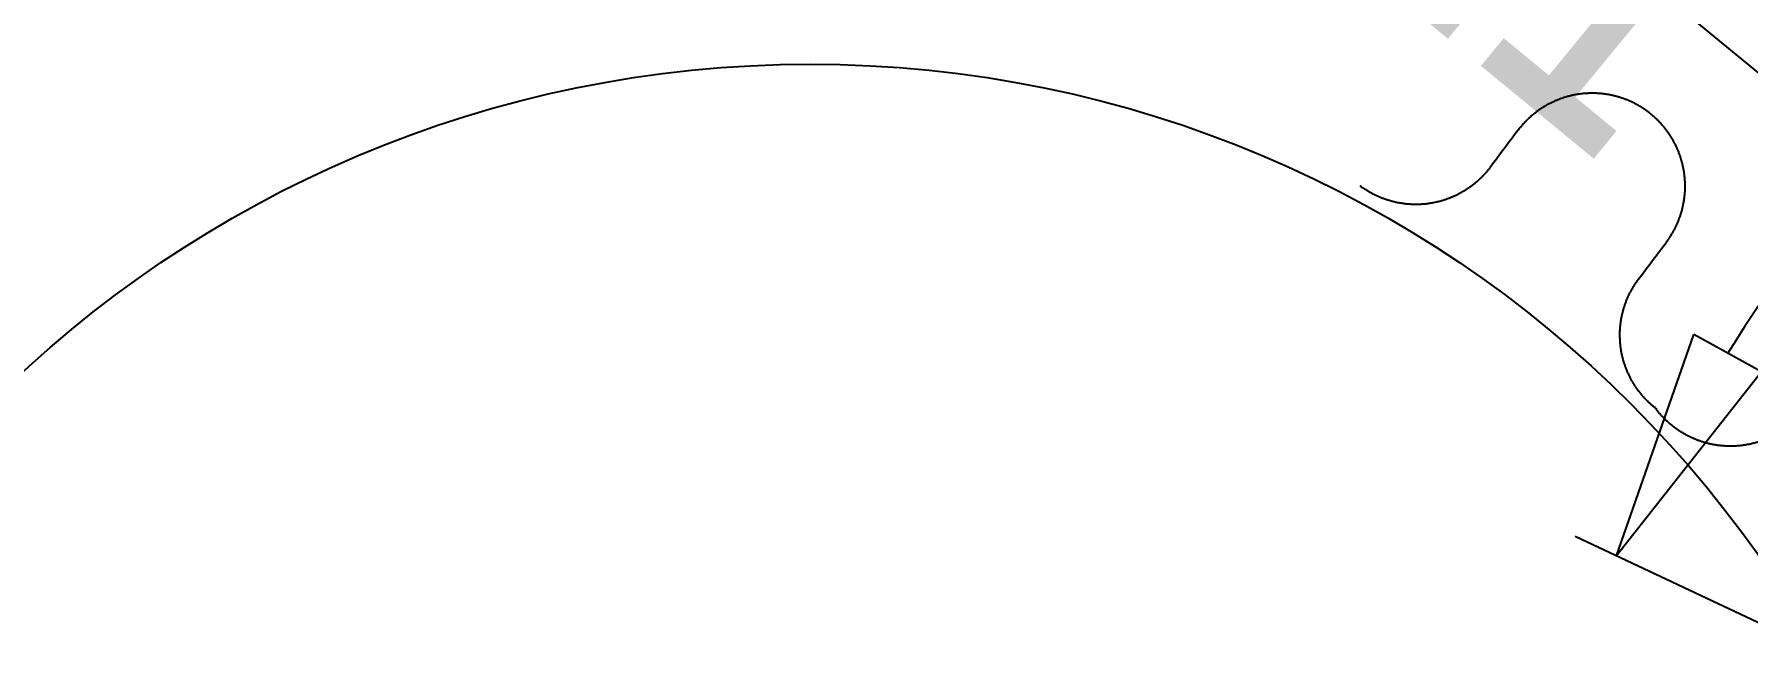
# Model space of a CAD drawing. Header units: inches. Extents: x -422 to 301, y 482 to 1125.
# Drawn here: x -61.91 to -47.09, y 818.69 to 824.02 of the extents above; entities that cross this region are included whole.
import ezdxf

# ---------------------------------------------------------------- set-up
doc = ezdxf.new("R2010")
doc.units = ezdxf.units.IN
doc.header["$LTSCALE"] = 1.21
doc.header["$MEASUREMENT"] = 0
doc.header["$PDMODE"] = 3
doc.header["$PDSIZE"] = 0.3125
doc.layers.get('0').update_dxf_attribs({"color": 5, "linetype": 'CONTINUOUS'})
doc.layers.get('Defpoints').update_dxf_attribs({"linetype": 'CONTINUOUS'})
doc.layers.add('剖面线层', color=2, linetype='CONTINUOUS', lineweight=25)
doc.styles.get("Standard").update_dxf_attribs({"font": 'txt', "width": 0.8})
doc.dimstyles.get("Standard").update_dxf_attribs({"dimtxt": 0.15625, "dimasz": 0.1875, "dimexe": 0.18, "dimexo": 0.0625, "dimgap": 0.09, "dimtad": 0, "dimtih": 1, "dimtoh": 1, "dimzin": 4, "dimdsep": 46, "dimtxsty": 'Standard', "dimblk": 'CLOSED', "dimblk1": 'CLOSED', "dimblk2": 'CLOSED', "dimcen": 0.09, "dimadec": 0, "dimazin": 0, "dimtp": 0.01, "dimtm": 0.01, "dimtfac": 1, "dimtofl": 0, "dimtmove": 0, "dimatfit": 3, "dimldrblk": 'CLOSED', "dimfxl": 1, "dimtolj": 1, "dimtzin": 4, "dimarcsym": 0})
picture_1 = doc.add_image_def('image1.jpg', size_in_pixel=(750, 1017))

# ---------------------------------------------------------------- blocks, each defined once
blk = doc.blocks.new('_ClosedBlank')
at = {"color": 0, "linetype": 'ByBlock', "lineweight": -2}
for p, q in [((-1, 0.1667), (0, 0)), ((-1, 0.1667), (-1, -0.1667)), ((0, 0), (-1, -0.1667))]:
    blk.add_line(p, q, dxfattribs=at)
blk = doc.blocks.new('*D35')
at = {"color": 0, "lineweight": -2, "transparency": 16777216}
for p, q in [((-47.689, 824.258), (-44.314, 821.482)), ((-33.46, 812.355), (-33.46, 812.751)), ((-33.658, 812.553), (-33.262, 812.553))]:
    blk.add_line(p, q, dxfattribs=at)
at = {"layer": 'Defpoints', "color": 0, "transparency": 16777216}
for p in [(-42.77, 820.212), (-24.151, 804.895)]:
    blk.add_point(p, dxfattribs=at)
at = {"color": 0, "lineweight": -2, "transparency": 16777216, "xscale": 2, "yscale": 2, "zscale": 2, "rotation": 320.558791969934}
blk.add_blockref('_ClosedBlank', (-42.77, 820.212), dxfattribs=at)
at = {"color": 0, "transparency": 16777216, "insert": (-51.775, 827.619), "char_height": 3, "attachment_point": 5, "rotation": 320.5588}
blk.add_mtext('\\A1;∅24.11', dxfattribs=at)
blk = doc.blocks.new('*D36')
at = {"color": 0, "lineweight": -2, "transparency": 16777216}
blk.add_line((-43.761, 817.41), (-48.582, 819.683), dxfattribs=at)
for start, end in [(97.0253, 112.1797), (132.5775, 147.732)]:
    blk.add_arc((-33.46, 812.553), 16.322, start, end, dxfattribs=at)
at = {"layer": 'Defpoints', "color": 0, "transparency": 16777216}
for p in [(-33.46, 831.082), (-39.465, 827.73), (-43.637, 817.351), (-33.46, 812.553), (-33.46, 812.553)]:
    blk.add_point(p, dxfattribs=at)
at = {"color": 0, "lineweight": -2, "transparency": 16777216, "xscale": 2, "yscale": 2, "zscale": 2}
for p, rotation in [((-33.46, 828.875), 3.512627299331547), ((-48.224, 819.514), 241.2446110549045)]:
    blk.add_blockref('_ClosedBlank', p, dxfattribs=dict(at, rotation=rotation))
at = {"color": 0, "transparency": 16777216, "insert": (-42.201, 826.337), "char_height": 3, "attachment_point": 5, "rotation": 32.3786}
blk.add_mtext('\\A1;65°', dxfattribs=at)

msp = doc.modelspace()

# ---------------------------------------------------------------- linework, layer by layer
at = {"layer": '剖面线层', "color": 1, "linetype": 'Continuous', "lineweight": 25}
for p, q in [((-50.42, 822.698), (-50.431, 822.706)), ((-49.657, 822.612), (-49.67, 822.606)), ((-48.191, 821.493), (-48.19, 821.507)), ((-48.19, 821.507), (-48.189, 821.51)), ((-47.886, 820.792), (-47.888, 820.793))]:
    msp.add_line(p, q, dxfattribs=at)
at = {"layer": '剖面线层', "color": 1, "linetype": 'Continuous', "lineweight": 25, "flags": 128}
msp.add_lwpolyline([(-49.632, 822.623), (-49.641, 822.618), (-49.642, 822.618), (-49.644, 822.617), (-49.644, 822.617)], dxfattribs=at)
at = {"layer": '剖面线层', "color": 1}
msp.add_circle((-55.197, 813.721), 10.045, dxfattribs=at)
at = {"layer": '剖面线层', "color": 1, "linetype": 'Continuous', "lineweight": 25}
for points, knots in [([(-48.188, 821.521), (-48.188, 821.522), (-48.187, 821.527), (-48.186, 821.536), (-48.184, 821.549), (-48.182, 821.563), (-48.179, 821.577), (-48.177, 821.59), (-48.173, 821.604), (-48.17, 821.618), (-48.167, 821.631), (-48.163, 821.645), (-48.159, 821.658), (-48.155, 821.672), (-48.15, 821.685), (-48.146, 821.698), (-48.141, 821.711), (-48.136, 821.724), (-48.13, 821.737), (-48.125, 821.75), (-48.119, 821.763), (-48.113, 821.776), (-48.107, 821.788), (-48.1, 821.801), (-48.093, 821.813), (-48.087, 821.825), (-48.079, 821.837), (-48.072, 821.849), (-48.065, 821.861), (-48.057, 821.873), (-48.049, 821.884), (-48.041, 821.896), (-47.955, 822.011), (-47.868, 822.125), (-47.783, 822.239), (-47.774, 822.251), (-47.767, 822.262), (-47.759, 822.274), (-47.751, 822.286), (-47.744, 822.298), (-47.737, 822.31), (-47.73, 822.322), (-47.723, 822.335), (-47.717, 822.347), (-47.71, 822.36), (-47.704, 822.372), (-47.699, 822.385), (-47.693, 822.398), (-47.688, 822.411), (-47.683, 822.424), (-47.678, 822.437), (-47.673, 822.45), (-47.669, 822.464), (-47.664, 822.477), (-47.66, 822.49), (-47.657, 822.504), (-47.653, 822.518), (-47.65, 822.531), (-47.647, 822.545), (-47.644, 822.559), (-47.642, 822.572), (-47.639, 822.586), (-47.637, 822.6), (-47.635, 822.614), (-47.634, 822.628), (-47.632, 822.642), (-47.631, 822.656), (-47.63, 822.67), (-47.63, 822.684), (-47.63, 822.698), (-47.629, 822.712), (-47.63, 822.726), (-47.63, 822.74), (-47.631, 822.754), (-47.631, 822.768), (-47.633, 822.782), (-47.634, 822.796), (-47.635, 822.81), (-47.637, 822.824), (-47.639, 822.838), (-47.642, 822.852), (-47.644, 822.865), (-47.647, 822.879), (-47.65, 822.893), (-47.653, 822.906), (-47.657, 822.92), (-47.661, 822.933), (-47.665, 822.947), (-47.669, 822.96), (-47.673, 822.974), (-47.678, 822.987), (-47.683, 823), (-47.688, 823.013), (-47.694, 823.026), (-47.699, 823.039), (-47.705, 823.052), (-47.711, 823.064), (-47.717, 823.077), (-47.724, 823.089), (-47.73, 823.102), (-47.737, 823.114), (-47.744, 823.126), (-47.752, 823.138), (-47.759, 823.15), (-47.767, 823.161), (-47.775, 823.173), (-47.783, 823.184), (-47.792, 823.196), (-47.8, 823.207), (-47.809, 823.218), (-47.818, 823.228), (-47.827, 823.239), (-47.836, 823.25), (-47.846, 823.26), (-47.855, 823.27), (-47.865, 823.28), (-47.875, 823.29), (-47.885, 823.3), (-47.896, 823.309), (-47.906, 823.318), (-47.917, 823.327), (-47.928, 823.336), (-47.939, 823.345), (-47.95, 823.354), (-47.961, 823.362), (-47.973, 823.37), (-47.984, 823.378), (-47.996, 823.386), (-48.008, 823.393), (-48.02, 823.401), (-48.032, 823.408), (-48.044, 823.415), (-48.056, 823.421), (-48.069, 823.428), (-48.081, 823.434), (-48.094, 823.44), (-48.107, 823.446), (-48.12, 823.451), (-48.133, 823.457), (-48.146, 823.462), (-48.159, 823.467), (-48.172, 823.471), (-48.185, 823.476), (-48.199, 823.48), (-48.212, 823.484), (-48.226, 823.488), (-48.239, 823.491), (-48.253, 823.494), (-48.267, 823.498), (-48.28, 823.5), (-48.294, 823.503), (-48.308, 823.505), (-48.322, 823.507), (-48.336, 823.509), (-48.35, 823.511), (-48.364, 823.512), (-48.378, 823.513), (-48.392, 823.514), (-48.406, 823.515), (-48.42, 823.515), (-48.434, 823.515), (-48.448, 823.515), (-48.462, 823.514), (-48.476, 823.514), (-48.49, 823.513), (-48.504, 823.512), (-48.518, 823.511), (-48.532, 823.509), (-48.546, 823.507), (-48.559, 823.505), (-48.573, 823.503), (-48.587, 823.5), (-48.601, 823.497), (-48.614, 823.494), (-48.628, 823.491), (-48.642, 823.487), (-48.655, 823.484), (-48.669, 823.48), (-48.682, 823.475), (-48.695, 823.471), (-48.709, 823.466), (-48.722, 823.461), (-48.735, 823.456), (-48.748, 823.451), (-48.761, 823.445), (-48.773, 823.439), (-48.786, 823.433), (-48.799, 823.427), (-48.811, 823.421), (-48.823, 823.414), (-48.835, 823.407), (-48.848, 823.4), (-48.859, 823.393), (-48.871, 823.385), (-48.883, 823.377), (-48.895, 823.369), (-48.906, 823.361), (-48.917, 823.353), (-48.928, 823.344), (-48.939, 823.335), (-48.95, 823.327), (-48.961, 823.317), (-48.971, 823.308), (-48.982, 823.299), (-48.992, 823.289), (-49.002, 823.279), (-49.012, 823.269), (-49.021, 823.259), (-49.031, 823.249), (-49.04, 823.238), (-49.049, 823.227), (-49.058, 823.217), (-49.067, 823.206), (-49.153, 823.092), (-49.239, 822.977), (-49.325, 822.862), (-49.334, 822.851), (-49.343, 822.84), (-49.352, 822.83), (-49.361, 822.819), (-49.371, 822.809), (-49.38, 822.799), (-49.39, 822.789), (-49.4, 822.779), (-49.411, 822.769), (-49.421, 822.76), (-49.431, 822.75), (-49.442, 822.741), (-49.453, 822.732), (-49.464, 822.724), (-49.475, 822.715), (-49.486, 822.707), (-49.498, 822.699), (-49.509, 822.691), (-49.521, 822.683), (-49.533, 822.675), (-49.545, 822.668), (-49.557, 822.661), (-49.569, 822.654), (-49.581, 822.647), (-49.594, 822.641), (-49.606, 822.634), (-49.619, 822.628), (-49.627, 822.625), (-49.632, 822.623)], [0, 0, 0, 0, 0.000671, 0.003373, 0.006744, 0.010124, 0.013503, 0.01688, 0.020244, 0.023623, 0.027004, 0.030373, 0.033748, 0.037127, 0.040498, 0.043878, 0.047251, 0.05062, 0.053999, 0.057389, 0.060753, 0.064139, 0.067502, 0.070879, 0.074245, 0.077627, 0.081, 0.084382, 0.087757, 0.091134, 0.094507, 0.097875, 0.101258, 0.197937, 0.201321, 0.204689, 0.208062, 0.211431, 0.214814, 0.218196, 0.221569, 0.224942, 0.228317, 0.231695, 0.235057, 0.238434, 0.241808, 0.245187, 0.248566, 0.251947, 0.255308, 0.2587, 0.262058, 0.265438, 0.268825, 0.272182, 0.275563, 0.278941, 0.282319, 0.285683, 0.289061, 0.292442, 0.295811, 0.299186, 0.302566, 0.305936, 0.309317, 0.312689, 0.316059, 0.319438, 0.322811, 0.326192, 0.329561, 0.332941, 0.336318, 0.339684, 0.343066, 0.346439, 0.349821, 0.353179, 0.356574, 0.359946, 0.363314, 0.366698, 0.370061, 0.373449, 0.376813, 0.380184, 0.383571, 0.386948, 0.390311, 0.393694, 0.397069, 0.400434, 0.403807, 0.40719, 0.410562, 0.413949, 0.41731, 0.420686, 0.424056, 0.427444, 0.43081, 0.434194, 0.437559, 0.440944, 0.444312, 0.447682, 0.451058, 0.454439, 0.457826, 0.461198, 0.464562, 0.467935, 0.471318, 0.474693, 0.478058, 0.481439, 0.484816, 0.488185, 0.491574, 0.494938, 0.498307, 0.50169, 0.505073, 0.508442, 0.511814, 0.515191, 0.518566, 0.521948, 0.525321, 0.528703, 0.532069, 0.535446, 0.538809, 0.542195, 0.545559, 0.548949, 0.552328, 0.555698, 0.55907, 0.562435, 0.56582, 0.5692, 0.57256, 0.575944, 0.579312, 0.58269, 0.586067, 0.589431, 0.59281, 0.596191, 0.59956, 0.602935, 0.606315, 0.609685, 0.613065, 0.616438, 0.619807, 0.623187, 0.626576, 0.62994, 0.633316, 0.636689, 0.640066, 0.643432, 0.646814, 0.650187, 0.653569, 0.656944, 0.660321, 0.663693, 0.667062, 0.670445, 0.673809, 0.677191, 0.680561, 0.683945, 0.687318, 0.690695, 0.694077, 0.697441, 0.700816, 0.7042, 0.707573, 0.710934, 0.714308, 0.717695, 0.721057, 0.724431, 0.727822, 0.73119, 0.734575, 0.73794, 0.741324, 0.74469, 0.748058, 0.751449, 0.754823, 0.758185, 0.761572, 0.764946, 0.768307, 0.7717, 0.775064, 0.778439, 0.781822, 0.785185, 0.788562, 0.791936, 0.79532, 0.798689, 0.802071, 0.805435, 0.902132, 0.905502, 0.908884, 0.912248, 0.915637, 0.919011, 0.922383, 0.925746, 0.929133, 0.932509, 0.935869, 0.939261, 0.942625, 0.946, 0.949387, 0.952747, 0.956122, 0.959513, 0.96288, 0.966247, 0.969631, 0.972995, 0.976381, 0.979748, 0.98312, 0.986495, 0.989874, 0.993261, 0.996636, 1, 1, 1, 1]), ([(-50.431, 822.706), (-50.432, 822.707), (-50.435, 822.709), (-50.439, 822.712), (-50.442, 822.714)], [0, 0, 0, 0, 0.201756, 1, 1, 1, 1]), ([(-49.67, 822.606), (-49.675, 822.605), (-49.684, 822.602), (-49.697, 822.597), (-49.71, 822.592), (-49.723, 822.588), (-49.737, 822.584), (-49.75, 822.58), (-49.764, 822.577), (-49.778, 822.574), (-49.791, 822.571), (-49.805, 822.568), (-49.819, 822.565), (-49.833, 822.563), (-49.847, 822.561), (-49.86, 822.559), (-49.874, 822.557), (-49.888, 822.556), (-49.902, 822.555), (-49.916, 822.554), (-49.93, 822.553), (-49.944, 822.553), (-49.958, 822.553), (-49.972, 822.553), (-49.986, 822.553), (-50, 822.554), (-50.014, 822.555), (-50.028, 822.556), (-50.042, 822.557), (-50.056, 822.559), (-50.07, 822.561), (-50.084, 822.563), (-50.098, 822.565), (-50.112, 822.567), (-50.125, 822.57), (-50.139, 822.573), (-50.153, 822.577), (-50.166, 822.58), (-50.18, 822.584), (-50.193, 822.588), (-50.207, 822.592), (-50.22, 822.596), (-50.233, 822.601), (-50.246, 822.606), (-50.26, 822.611), (-50.272, 822.617), (-50.285, 822.622), (-50.298, 822.628), (-50.311, 822.634), (-50.323, 822.64), (-50.336, 822.647), (-50.348, 822.653), (-50.36, 822.66), (-50.372, 822.667), (-50.384, 822.675), (-50.396, 822.682), (-50.408, 822.69), (-50.416, 822.695), (-50.42, 822.698)], [0, 0, 0, 0, 0.017822, 0.035713, 0.053554, 0.071402, 0.089335, 0.107132, 0.125023, 0.142855, 0.160756, 0.178577, 0.196418, 0.214245, 0.232102, 0.25004, 0.267884, 0.285729, 0.303538, 0.321405, 0.339249, 0.357112, 0.374963, 0.39284, 0.410718, 0.428546, 0.446389, 0.464273, 0.482105, 0.499986, 0.517763, 0.535665, 0.553551, 0.571353, 0.589295, 0.607092, 0.624968, 0.642779, 0.660681, 0.678536, 0.696338, 0.71425, 0.732052, 0.749978, 0.767805, 0.785684, 0.803532, 0.821328, 0.839244, 0.857125, 0.874903, 0.892802, 0.910694, 0.928538, 0.94634, 0.964197, 0.982064, 1, 1, 1, 1]), ([(-49.644, 822.617), (-49.644, 822.617), (-49.648, 822.616), (-49.652, 822.614), (-49.657, 822.612), (-49.657, 822.612)], [0, 0, 0, 0, 0.038611, 0.810082, 1, 1, 1, 1]), ([(-47.896, 820.805), (-47.897, 820.804), (-47.901, 820.8), (-47.908, 820.811), (-47.917, 820.816), (-47.928, 820.827), (-47.938, 820.836), (-47.948, 820.845), (-47.958, 820.855), (-47.968, 820.865), (-47.978, 820.875), (-47.987, 820.886), (-47.996, 820.896), (-48.006, 820.907), (-48.014, 820.918), (-48.023, 820.929), (-48.032, 820.94), (-48.04, 820.951), (-48.048, 820.963), (-48.056, 820.974), (-48.064, 820.986), (-48.072, 820.998), (-48.079, 821.01), (-48.086, 821.022), (-48.093, 821.034), (-48.1, 821.046), (-48.106, 821.059), (-48.112, 821.071), (-48.118, 821.084), (-48.124, 821.097), (-48.13, 821.109), (-48.135, 821.122), (-48.14, 821.135), (-48.145, 821.149), (-48.15, 821.162), (-48.154, 821.175), (-48.159, 821.188), (-48.163, 821.202), (-48.166, 821.215), (-48.17, 821.229), (-48.173, 821.243), (-48.176, 821.256), (-48.179, 821.27), (-48.182, 821.284), (-48.184, 821.298), (-48.186, 821.312), (-48.188, 821.325), (-48.189, 821.339), (-48.191, 821.353), (-48.192, 821.367), (-48.193, 821.381), (-48.193, 821.395), (-48.194, 821.409), (-48.194, 821.423), (-48.194, 821.437), (-48.194, 821.451), (-48.193, 821.465), (-48.192, 821.479), (-48.191, 821.489), (-48.191, 821.493)], [0, 0, 0, 0, 0.005737, 0.017231, 0.035079, 0.053011, 0.07089, 0.088694, 0.106628, 0.124478, 0.142289, 0.160248, 0.178057, 0.195925, 0.213845, 0.231642, 0.249514, 0.26746, 0.285293, 0.303114, 0.321031, 0.338846, 0.35677, 0.374603, 0.392446, 0.410318, 0.428217, 0.446137, 0.464005, 0.481814, 0.499672, 0.517584, 0.535434, 0.553268, 0.571172, 0.589051, 0.606884, 0.624829, 0.642639, 0.660575, 0.678385, 0.696299, 0.714132, 0.731985, 0.749825, 0.767737, 0.785643, 0.803499, 0.821357, 0.839227, 0.857107, 0.874912, 0.892787, 0.910651, 0.928596, 0.946429, 0.964329, 0.982185, 1, 1, 1, 1]), ([(-48.189, 821.51), (-48.189, 821.514), (-48.188, 821.522), (-48.188, 821.522), (-48.188, 821.521)], [0, 0, 0, 0, 0.47142, 1, 1, 1, 1]), ([(-46.108, 818.999), (-46.106, 819.003), (-46.102, 819.011), (-46.095, 819.024), (-46.088, 819.036), (-46.081, 819.048), (-46.074, 819.06), (-46.066, 819.072), (-46.059, 819.084), (-46.051, 819.095), (-46.042, 819.106), (-46.034, 819.118), (-46.026, 819.129), (-46.017, 819.14), (-46.008, 819.151), (-45.999, 819.161), (-45.99, 819.172), (-45.98, 819.182), (-45.97, 819.192), (-45.961, 819.202), (-45.951, 819.212), (-45.94, 819.222), (-45.93, 819.231), (-45.92, 819.241), (-45.909, 819.25), (-45.898, 819.259), (-45.887, 819.268), (-45.876, 819.276), (-45.865, 819.284), (-45.748, 819.368), (-45.629, 819.448), (-45.513, 819.531), (-45.502, 819.54), (-45.491, 819.548), (-45.48, 819.557), (-45.469, 819.566), (-45.458, 819.575), (-45.448, 819.584), (-45.437, 819.594), (-45.427, 819.604), (-45.417, 819.613), (-45.407, 819.623), (-45.398, 819.634), (-45.388, 819.644), (-45.379, 819.654), (-45.37, 819.665), (-45.361, 819.676), (-45.352, 819.687), (-45.344, 819.698), (-45.335, 819.709), (-45.327, 819.721), (-45.319, 819.732), (-45.311, 819.744), (-45.304, 819.756), (-45.297, 819.768), (-45.29, 819.78), (-45.283, 819.792), (-45.276, 819.804), (-45.269, 819.817), (-45.263, 819.829), (-45.257, 819.842), (-45.251, 819.855), (-45.246, 819.868), (-45.24, 819.881), (-45.235, 819.894), (-45.23, 819.907), (-45.226, 819.92), (-45.221, 819.933), (-45.217, 819.947), (-45.213, 819.96), (-45.209, 819.974), (-45.206, 819.987), (-45.203, 820.001), (-45.2, 820.015), (-45.197, 820.028), (-45.194, 820.042), (-45.192, 820.056), (-45.19, 820.07), (-45.188, 820.084), (-45.187, 820.098), (-45.185, 820.112), (-45.184, 820.126), (-45.183, 820.14), (-45.183, 820.154), (-45.182, 820.168), (-45.182, 820.182), (-45.182, 820.196), (-45.183, 820.21), (-45.183, 820.224), (-45.184, 820.238), (-45.185, 820.252), (-45.187, 820.266), (-45.188, 820.28), (-45.19, 820.294), (-45.192, 820.308), (-45.194, 820.321), (-45.197, 820.335), (-45.2, 820.349), (-45.203, 820.363), (-45.206, 820.376), (-45.21, 820.39), (-45.213, 820.403), (-45.218, 820.417), (-45.222, 820.43), (-45.226, 820.443), (-45.231, 820.457), (-45.236, 820.47), (-45.241, 820.483), (-45.246, 820.496), (-45.252, 820.509), (-45.258, 820.521), (-45.264, 820.534), (-45.27, 820.547), (-45.276, 820.559), (-45.283, 820.571), (-45.29, 820.584), (-45.297, 820.596), (-45.305, 820.608), (-45.312, 820.619), (-45.32, 820.631), (-45.328, 820.643), (-45.336, 820.654), (-45.344, 820.665), (-45.353, 820.676), (-45.362, 820.687), (-45.371, 820.698), (-45.38, 820.709), (-45.389, 820.719), (-45.398, 820.73), (-45.408, 820.74), (-45.418, 820.75), (-45.428, 820.76), (-45.438, 820.769), (-45.449, 820.779), (-45.459, 820.788), (-45.47, 820.797), (-45.481, 820.806), (-45.492, 820.815), (-45.503, 820.823), (-45.514, 820.832), (-45.525, 820.84), (-45.537, 820.848), (-45.549, 820.856), (-45.56, 820.863), (-45.572, 820.87), (-45.585, 820.878), (-45.597, 820.884), (-45.609, 820.891), (-45.622, 820.898), (-45.634, 820.904), (-45.647, 820.91), (-45.66, 820.916), (-45.672, 820.921), (-45.685, 820.927), (-45.698, 820.932), (-45.712, 820.937), (-45.725, 820.941), (-45.738, 820.946), (-45.751, 820.95), (-45.765, 820.954), (-45.778, 820.958), (-45.792, 820.961), (-45.806, 820.964), (-45.819, 820.967), (-45.833, 820.97), (-45.847, 820.973), (-45.861, 820.975), (-45.875, 820.977), (-45.889, 820.979), (-45.902, 820.981), (-45.916, 820.982), (-45.93, 820.983), (-45.944, 820.984), (-45.958, 820.984), (-45.972, 820.985), (-45.986, 820.985), (-46.001, 820.985), (-46.015, 820.984), (-46.029, 820.984), (-46.043, 820.983), (-46.057, 820.982), (-46.07, 820.98), (-46.084, 820.979), (-46.098, 820.977), (-46.112, 820.975), (-46.126, 820.973), (-46.14, 820.97), (-46.154, 820.967), (-46.167, 820.964), (-46.181, 820.961), (-46.194, 820.957), (-46.208, 820.954), (-46.221, 820.95), (-46.235, 820.945), (-46.248, 820.941), (-46.261, 820.936), (-46.274, 820.931), (-46.287, 820.926), (-46.3, 820.921), (-46.313, 820.915), (-46.326, 820.909), (-46.339, 820.903), (-46.351, 820.897), (-46.364, 820.89), (-46.376, 820.884), (-46.388, 820.877), (-46.4, 820.87), (-46.412, 820.862), (-46.424, 820.855), (-46.436, 820.847), (-46.554, 820.766), (-46.67, 820.681), (-46.788, 820.6), (-46.799, 820.593), (-46.811, 820.585), (-46.823, 820.578), (-46.835, 820.571), (-46.848, 820.564), (-46.86, 820.557), (-46.872, 820.551), (-46.885, 820.544), (-46.898, 820.538), (-46.91, 820.532), (-46.923, 820.527), (-46.936, 820.521), (-46.949, 820.516), (-46.962, 820.511), (-46.975, 820.507), (-46.989, 820.502), (-47.002, 820.498), (-47.016, 820.494), (-47.029, 820.49), (-47.043, 820.487), (-47.056, 820.483), (-47.07, 820.48), (-47.084, 820.478), (-47.098, 820.475), (-47.111, 820.473), (-47.125, 820.471), (-47.139, 820.469), (-47.152, 820.467), (-47.161, 820.466), (-47.167, 820.466), (-47.173, 820.465), (-47.182, 820.465), (-47.195, 820.464), (-47.209, 820.463), (-47.223, 820.463), (-47.237, 820.463), (-47.251, 820.463), (-47.265, 820.463), (-47.279, 820.464), (-47.293, 820.465), (-47.307, 820.466), (-47.321, 820.467), (-47.335, 820.469), (-47.349, 820.47), (-47.363, 820.472), (-47.377, 820.475), (-47.39, 820.477), (-47.404, 820.48), (-47.418, 820.483), (-47.432, 820.486), (-47.445, 820.49), (-47.459, 820.494), (-47.472, 820.498), (-47.486, 820.502), (-47.499, 820.506), (-47.512, 820.511), (-47.525, 820.516), (-47.538, 820.521), (-47.551, 820.526), (-47.564, 820.532), (-47.577, 820.538), (-47.589, 820.544), (-47.602, 820.55), (-47.614, 820.556), (-47.627, 820.563), (-47.639, 820.57), (-47.651, 820.577), (-47.663, 820.584), (-47.675, 820.592), (-47.687, 820.6), (-47.698, 820.608), (-47.71, 820.616), (-47.721, 820.624), (-47.732, 820.633), (-47.743, 820.641), (-47.754, 820.65), (-47.765, 820.659), (-47.775, 820.669), (-47.785, 820.678), (-47.796, 820.688), (-47.806, 820.698), (-47.815, 820.708), (-47.825, 820.718), (-47.835, 820.728), (-47.844, 820.739), (-47.853, 820.749), (-47.862, 820.76), (-47.868, 820.77), (-47.878, 820.777), (-47.875, 820.781), (-47.873, 820.782)], [0, 0, 0, 0, 0.002833, 0.005656, 0.008492, 0.011321, 0.014158, 0.016974, 0.019807, 0.022644, 0.025469, 0.028313, 0.031134, 0.033971, 0.036797, 0.03962, 0.042465, 0.045297, 0.048114, 0.050955, 0.053786, 0.056608, 0.059434, 0.062272, 0.065103, 0.067927, 0.070763, 0.073593, 0.076421, 0.079262, 0.160359, 0.163184, 0.166011, 0.168843, 0.171678, 0.174501, 0.177332, 0.180169, 0.182998, 0.185836, 0.188664, 0.191489, 0.194325, 0.197158, 0.199983, 0.20281, 0.205647, 0.208473, 0.21131, 0.214133, 0.216973, 0.219802, 0.222628, 0.225465, 0.228287, 0.231131, 0.233946, 0.236791, 0.239623, 0.242444, 0.245276, 0.248106, 0.250949, 0.253761, 0.256609, 0.259438, 0.262261, 0.26509, 0.267925, 0.270754, 0.273581, 0.276417, 0.27925, 0.282083, 0.284904, 0.287738, 0.290574, 0.2934, 0.29623, 0.299065, 0.301892, 0.304727, 0.307556, 0.310382, 0.313217, 0.316051, 0.318881, 0.321712, 0.324541, 0.327374, 0.330197, 0.333034, 0.335863, 0.338699, 0.34153, 0.344363, 0.347191, 0.350016, 0.352854, 0.355676, 0.358512, 0.361339, 0.364177, 0.367006, 0.369839, 0.372656, 0.375497, 0.378328, 0.381149, 0.383995, 0.386814, 0.389644, 0.392485, 0.395304, 0.398135, 0.400979, 0.403804, 0.406627, 0.409465, 0.412288, 0.415127, 0.417952, 0.42078, 0.42361, 0.426445, 0.429286, 0.432117, 0.434936, 0.437765, 0.440602, 0.443433, 0.446259, 0.449091, 0.451924, 0.454753, 0.457592, 0.460418, 0.463254, 0.466076, 0.468914, 0.471739, 0.474567, 0.4774, 0.480231, 0.483068, 0.485896, 0.488733, 0.491556, 0.494389, 0.497218, 0.50005, 0.50288, 0.505714, 0.508548, 0.511374, 0.514203, 0.517038, 0.519865, 0.5227, 0.52553, 0.528356, 0.531192, 0.534026, 0.536847, 0.53968, 0.542502, 0.545338, 0.548176, 0.550994, 0.553829, 0.556669, 0.559491, 0.56232, 0.565159, 0.56798, 0.570823, 0.573645, 0.576485, 0.579305, 0.582138, 0.584976, 0.587798, 0.590641, 0.593463, 0.596294, 0.599127, 0.601955, 0.604795, 0.607618, 0.610455, 0.613276, 0.616118, 0.618945, 0.62177, 0.624603, 0.627439, 0.630261, 0.633092, 0.63593, 0.638759, 0.641596, 0.644425, 0.647249, 0.650085, 0.652916, 0.655743, 0.658568, 0.661407, 0.66423, 0.667068, 0.669891, 0.750989, 0.753828, 0.756651, 0.759489, 0.762312, 0.765153, 0.767981, 0.770811, 0.773647, 0.776471, 0.779302, 0.782137, 0.784966, 0.787788, 0.790619, 0.79346, 0.796277, 0.799109, 0.801954, 0.804777, 0.807604, 0.81044, 0.813261, 0.816099, 0.818925, 0.821768, 0.824601, 0.827417, 0.830253, 0.833082, 0.835353, 0.835919, 0.836485, 0.838742, 0.841575, 0.844418, 0.847236, 0.850079, 0.8529, 0.855734, 0.858561, 0.861389, 0.864224, 0.867051, 0.869886, 0.872717, 0.875555, 0.878378, 0.881212, 0.884034, 0.886878, 0.8897, 0.892536, 0.895363, 0.898192, 0.901027, 0.903856, 0.906689, 0.909508, 0.912343, 0.915178, 0.918012, 0.920842, 0.923673, 0.926494, 0.929327, 0.932172, 0.934987, 0.93783, 0.940652, 0.94349, 0.946316, 0.949144, 0.951985, 0.954807, 0.957644, 0.96047, 0.963307, 0.966135, 0.96896, 0.971792, 0.974629, 0.977454, 0.980282, 0.983119, 0.985948, 0.988786, 0.991617, 0.994439, 0.997275, 0.999081, 1, 1, 1, 1]), ([(-47.888, 820.793), (-47.888, 820.794), (-47.891, 820.798), (-47.893, 820.802), (-47.896, 820.805)], [0, 0, 0, 0, 0.201065, 1, 1, 1, 1]), ([(-47.873, 820.782), (-47.874, 820.782), (-47.878, 820.785), (-47.882, 820.789), (-47.886, 820.791), (-47.886, 820.792)], [0, 0, 0, 0, 0.17429, 0.863435, 1, 1, 1, 1]), ([(-47.167, 820.466), (-47.171, 820.465), (-47.175, 820.465), (-47.18, 820.465), (-47.181, 820.465)], [0, 0, 0, 0, 0.801909, 1, 1, 1, 1])]:
    msp.add_open_spline(points, degree=3, knots=knots, dxfattribs=at)

# ---------------------------------------------------------------- dimensions: what is measured, and where the dimension line sits
dim = msp.add_diameter_dim_2p(p1=(-24.151, 804.895), p2=(-42.77, 820.212), dimstyle='Standard', override={"dimtxt": 3, "dimasz": 2, "dimexe": 0.396, "dimexo": 0.1375, "dimtih": 0, "dimtoh": 0, "dimzin": 0, "dimblk": 'ClosedBlank', "dimcen": 0.198, "dimtp": 0, "dimtm": 0, "dimldrblk": 'ClosedBlank', "dimtzin": 0})
dim.commit()
dim.dimension.update_dxf_attribs({"geometry": '*D35', "text_midpoint": (-51.775, 827.619), "dimtype": 163})
dim = msp.add_angular_dim_2l(base=(-39.465, 827.73), line1=((-33.46, 812.553), (-43.637, 817.351)), line2=((-33.46, 812.553), (-33.46, 831.082)), dimstyle='Standard', override={"dimtxt": 3, "dimasz": 2, "dimexe": 0.396, "dimexo": 0.1375, "dimtih": 0, "dimtoh": 0, "dimzin": 0, "dimblk": 'ClosedBlank', "dimcen": 0.198, "dimtp": 0, "dimtm": 0, "dimldrblk": 'ClosedBlank', "dimtzin": 0})
dim.commit()
dim.dimension.update_dxf_attribs({"geometry": '*D36', "text_midpoint": (-42.201, 826.337)})

# ---------------------------------------------------------------- pictures from other files: only their frames are drawn
image = msp.add_image(picture_1, insert=(-161.341, 597.803), size_in_units=(321.489, 435.939))
image.dxf.flags = 14

doc.saveas('drawing.dxf')
